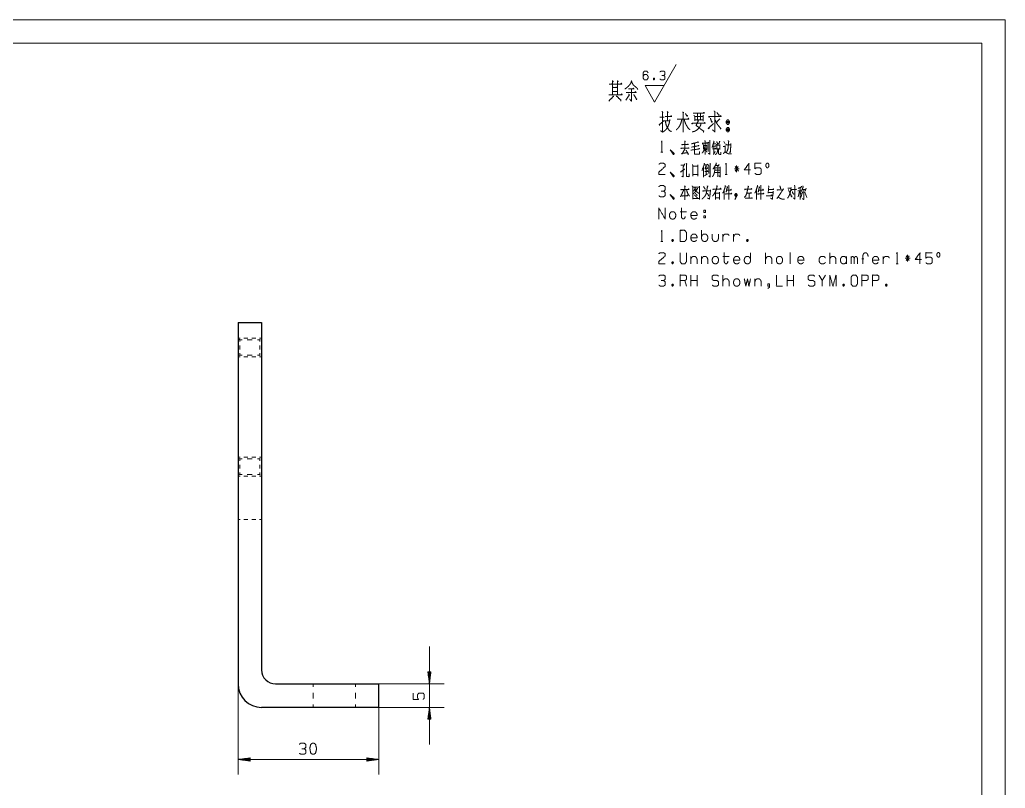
# Paper-space layout 'SHT2' of a CAD drawing. Header units: millimetres. Extents: x 0 to 420, y 0 to 297.
# Drawn here: x 210 to 420, y 133.2 to 297 of the extents above; entities that cross this region are included whole.
import ezdxf

# ---------------------------------------------------------------- set-up
doc = ezdxf.new("R2010")
doc.units = ezdxf.units.MM
doc.layers.add('101', color=7, linetype='Continuous', true_color=0xffffff)

psp = doc.layouts.new('SHT2')

# ---------------------------------------------------------------- linework, layer by layer
at = {"layer": '101', "color": 133, "linetype": 'Continuous', "lineweight": 18}
for p, q in [((420, 297), (0, 297)), ((420, 0), (420, 297)), ((415, 292), (25, 292)), ((415, 5), (415, 292))]:
    psp.add_line(p, q, dxfattribs=at)
at = {"layer": '101', "color": 43, "linetype": 'Continuous', "lineweight": 18}
for p, q in [((345.26, 279.45), (349.88, 287.45)), ((345.08, 284.54), (345.21, 284.21)), ((343.25, 282.95), (347.28, 282.95)), ((345.26, 279.45), (343.25, 282.95))]:
    psp.add_line(p, q, dxfattribs=at)
at = {"layer": '101', "color": 72, "linetype": 'Continuous', "lineweight": 18}
for p, q in [((346.42, 276.24), (347.32, 276.24)), ((347.32, 275.45), (348.46, 275.45)), ((357, 271.25), (357.14, 271.1)), ((360.03, 271.02), (360.24, 270.62)), ((355.71, 270.2), (356.38, 270.22)), ((356.06, 269.57), (356.38, 268.8)), ((356.66, 270.9), (356.8, 270.75)), ((356.71, 270.8), (356.71, 268.92)), ((359.89, 269.95), (360.21, 269.95)), ((346.63, 268.8), (347.06, 268.8)), ((355.71, 265.64), (355.71, 263.46)), ((356.27, 265.26), (356.27, 263.99)), ((356.39, 265.69), (356.57, 265.19)), ((357.03, 266.36), (357.28, 266.29)), ((358.14, 264.96), (359.24, 264.96)), ((358.25, 265.94), (358.94, 265.94)), ((359.02, 266.14), (358.69, 265.66)), ((363.28, 265.24), (362.27, 265.24)), ((363.1, 265.71), (362.45, 264.76)), ((362.45, 265.71), (363.12, 264.76)), ((362.76, 264.51), (362.76, 265.94)), ((355.9, 263.74), (356.55, 264.16)), ((358.11, 264.41), (359.22, 264.41)), ((360.29, 264.04), (360.72, 264.04)), ((351.66, 261.62), (351.84, 261.47)), ((351.75, 261.52), (351.75, 258.65)), ((360.13, 260.67), (360.13, 258.7)), ((366.96, 260.67), (366.96, 258.7)), ((373.67, 261.12), (374.34, 261.12)), ((375.79, 260.55), (376.55, 260.55)), ((376.12, 260.5), (375.86, 259.27)), ((376.26, 261.22), (376.26, 258.7)), ((376.69, 260.82), (377.47, 260.82)), ((377.54, 261.12), (377.36, 260.5)), ((376.3, 260.32), (376.51, 259.85)), ((376.78, 260.27), (376.46, 259.15)), ((376.71, 260.32), (376.85, 260.1)), ((377.29, 260.22), (377.7, 259.12)), ((350.73, 256.09), (352.05, 256.09)), ((355.78, 255.24), (355.78, 254.76)), ((355.78, 255.24), (356.11, 255.24)), ((355.28, 250.37), (355.28, 252.12)), ((349.03, 250.2), (349.19, 249.77)), ((359.83, 249.75), (359.83, 251.32)), ((362.11, 249.75), (362.11, 251.32)), ((364.97, 250.2), (365.13, 249.77)), ((346.63, 249.75), (347.06, 249.75)), ((353, 246.56), (353, 244.99)), ((355.28, 246.56), (355.28, 244.99)), ((359.83, 246.56), (361.16, 246.56)), ((368.94, 244.99), (368.94, 247.36)), ((374.16, 247.39), (374.16, 244.99)), ((382.6, 244.99), (382.6, 247.36)), ((386.2, 244.99), (386.2, 246.56)), ((387.15, 244.99), (387.15, 246.56)), ((389.85, 246.04), (389.43, 246.04)), ((393.98, 244.99), (393.98, 246.56)), ((399.7, 246.19), (398.69, 246.19)), ((399.52, 246.66), (398.87, 245.71)), ((398.87, 246.66), (399.54, 245.71)), ((399.19, 245.46), (399.19, 246.89)), ((349.03, 245.44), (349.19, 245.01)), ((396.72, 244.99), (397.14, 244.99)), ((353, 240.22), (353, 242.6)), ((354.35, 240.22), (354.35, 242.6)), ((359.83, 240.22), (359.83, 242.6)), ((366.66, 241.8), (366.66, 240.22)), ((373.49, 240.22), (373.49, 242.6)), ((374.84, 240.22), (374.84, 242.6)), ((381.67, 242.6), (380.99, 241.42)), ((349.03, 240.67), (349.19, 240.25)), ((352.07, 240.22), (351.74, 241.42)), ((354.35, 241.42), (353, 241.42)), ((374.84, 241.42), (373.49, 241.42)), ((385.46, 240.67), (385.62, 240.25)), ((394.56, 240.67), (394.72, 240.25))]:
    psp.add_line(p, q, dxfattribs=at)
at = {"layer": '101', "color": 251, "linetype": 'Continuous', "lineweight": 25}
for p, q in [((256.53, 232.47), (256.53, 155.47)), ((256.53, 232.47), (261.53, 232.47)), ((261.53, 232.47), (261.53, 158.47)), ((264.53, 155.47), (286.53, 155.47)), ((286.53, 150.47), (286.53, 155.47)), ((286.53, 150.47), (261.53, 150.47))]:
    psp.add_line(p, q, dxfattribs=at)
at = {"layer": '101', "color": 53, "linetype": 'Continuous', "lineweight": 18}
for p, q in [((256.53, 229.17), (256.94, 229.17)), ((256.61, 229.08), (256.53, 229.17)), ((256.88, 228.82), (256.79, 228.91)), ((257.78, 229.17), (258.61, 229.17)), ((259.44, 229.17), (260.28, 229.17)), ((261.11, 229.17), (261.53, 229.17)), ((261.26, 228.91), (261.18, 228.82)), ((261.53, 229.17), (261.44, 229.08)), ((257.41, 228.82), (256.88, 228.82)), ((259.56, 228.82), (258.49, 228.82)), ((261.18, 228.82), (260.64, 228.82)), ((256.53, 225.17), (256.61, 225.26)), ((256.53, 225.17), (256.94, 225.17)), ((256.79, 225.43), (256.88, 225.52)), ((256.88, 225.52), (257.41, 225.52)), ((257.78, 225.17), (258.61, 225.17)), ((258.49, 225.52), (259.56, 225.52)), ((259.44, 225.17), (260.28, 225.17)), ((260.64, 225.52), (261.18, 225.52)), ((261.11, 225.17), (261.53, 225.17)), ((261.18, 225.52), (261.26, 225.43)), ((261.44, 225.26), (261.53, 225.17)), ((256.61, 203.68), (256.53, 203.77)), ((256.53, 203.77), (256.94, 203.77)), ((257.78, 203.77), (258.61, 203.77)), ((259.44, 203.77), (260.28, 203.77)), ((261.11, 203.77), (261.53, 203.77)), ((261.53, 203.77), (261.44, 203.68)), ((256.88, 203.42), (256.79, 203.51)), ((257.41, 203.42), (256.88, 203.42)), ((259.56, 203.42), (258.49, 203.42)), ((261.18, 203.42), (260.64, 203.42)), ((261.26, 203.51), (261.18, 203.42)), ((256.53, 199.77), (256.61, 199.86)), ((256.53, 199.77), (256.94, 199.77)), ((256.79, 200.03), (256.88, 200.12)), ((256.88, 200.12), (257.41, 200.12)), ((257.78, 199.77), (258.61, 199.77)), ((258.49, 200.12), (259.56, 200.12)), ((259.44, 199.77), (260.28, 199.77)), ((260.64, 200.12), (261.18, 200.12)), ((261.11, 199.77), (261.53, 199.77)), ((261.18, 200.12), (261.26, 200.03)), ((261.44, 199.86), (261.53, 199.77)), ((256.53, 190.47), (256.94, 190.47)), ((257.78, 190.47), (258.61, 190.47)), ((259.44, 190.47), (260.28, 190.47)), ((261.11, 190.47), (261.53, 190.47)), ((272.53, 155.47), (272.53, 154.84)), ((281.53, 154.84), (281.53, 155.47)), ((272.53, 153.59), (272.53, 152.34)), ((281.53, 152.34), (281.53, 153.59)), ((272.53, 151.09), (272.53, 150.47)), ((281.53, 150.47), (281.53, 151.09))]:
    psp.add_line(p, q, dxfattribs=at)
at = {"layer": '101', "color": 22, "linetype": 'Continuous', "lineweight": 18}
for p, q in [((297.29, 142.53), (297.29, 163.41)), ((296.95, 158.01), (297.29, 155.47)), ((297.62, 158.01), (296.95, 158.01)), ((296.96, 158.01), (296.96, 157.98)), ((296.96, 158.01), (296.96, 157.98)), ((297.01, 158.01), (297.01, 157.59)), ((297.06, 158.01), (297.06, 157.21)), ((297.11, 158.01), (297.11, 156.82)), ((297.16, 158.01), (297.16, 156.43)), ((297.21, 158.01), (297.21, 156.05)), ((297.26, 158.01), (297.26, 155.66)), ((297.29, 155.47), (297.62, 158.01)), ((297.31, 158.01), (297.31, 155.66)), ((297.37, 158.01), (297.37, 156.05)), ((297.42, 158.01), (297.42, 156.43)), ((297.47, 158.01), (297.47, 156.82)), ((297.52, 158.01), (297.52, 157.21)), ((297.57, 158.01), (297.57, 157.59)), ((297.62, 158.01), (297.62, 157.98)), ((297.62, 158.01), (297.62, 157.98)), ((256.53, 155.47), (256.53, 136.2)), ((286.53, 155.47), (300.46, 155.47)), ((286.53, 150.47), (286.53, 136.2)), ((286.53, 150.47), (300.46, 150.47)), ((297.29, 150.47), (296.95, 147.93)), ((297.11, 147.93), (297.11, 149.12)), ((297.16, 147.93), (297.16, 149.5)), ((297.21, 147.93), (297.21, 149.89)), ((297.26, 147.93), (297.26, 150.28)), ((297.62, 147.93), (297.29, 150.47)), ((297.31, 147.93), (297.31, 150.28)), ((297.37, 147.93), (297.37, 149.89)), ((297.42, 147.93), (297.42, 149.5)), ((297.47, 147.93), (297.47, 149.12)), ((296.95, 147.93), (297.62, 147.93)), ((296.96, 147.93), (296.96, 147.96)), ((296.96, 147.93), (296.96, 147.96)), ((297.01, 147.93), (297.01, 148.35)), ((297.06, 147.93), (297.06, 148.73)), ((297.52, 147.93), (297.52, 148.73)), ((297.57, 147.93), (297.57, 148.35)), ((297.62, 147.93), (297.62, 147.96)), ((297.62, 147.93), (297.62, 147.96)), ((259.07, 139.71), (256.53, 139.37)), ((256.53, 139.37), (286.53, 139.37)), ((256.53, 139.37), (259.07, 139.04)), ((259.07, 139.4), (256.72, 139.4)), ((259.07, 139.35), (256.72, 139.35)), ((259.07, 139.45), (257.11, 139.45)), ((259.07, 139.3), (257.11, 139.3)), ((259.07, 139.5), (257.49, 139.5)), ((259.07, 139.25), (257.49, 139.25)), ((259.07, 139.55), (257.88, 139.55)), ((259.07, 139.2), (257.88, 139.2)), ((259.07, 139.6), (258.26, 139.6)), ((259.07, 139.14), (258.26, 139.14)), ((259.07, 139.65), (258.65, 139.65)), ((259.07, 139.09), (258.65, 139.09)), ((259.07, 139.7), (259.04, 139.7)), ((259.07, 139.7), (259.04, 139.7)), ((259.07, 139.04), (259.04, 139.04)), ((259.07, 139.04), (259.04, 139.04)), ((259.07, 139.04), (259.07, 139.71)), ((286.53, 139.37), (283.99, 139.71)), ((283.99, 139.71), (283.99, 139.04)), ((283.99, 139.7), (284.02, 139.7)), ((283.99, 139.7), (284.02, 139.7)), ((283.99, 139.65), (284.4, 139.65)), ((283.99, 139.6), (284.79, 139.6)), ((283.99, 139.55), (285.18, 139.55)), ((283.99, 139.5), (285.56, 139.5)), ((283.99, 139.45), (285.95, 139.45)), ((283.99, 139.4), (286.33, 139.4)), ((283.99, 139.04), (286.53, 139.37)), ((283.99, 139.35), (286.33, 139.35)), ((283.99, 139.3), (285.95, 139.3)), ((283.99, 139.25), (285.56, 139.25)), ((283.99, 139.2), (285.18, 139.2)), ((283.99, 139.14), (284.79, 139.14)), ((283.99, 139.09), (284.4, 139.09)), ((283.99, 139.04), (284.02, 139.04)), ((283.99, 139.04), (284.02, 139.04))]:
    psp.add_line(p, q, dxfattribs=at)
at = {"layer": '101', "color": 251, "linetype": 'Continuous', "lineweight": 25}
for centre, radius in [((264.53, 158.47), 3), ((261.53, 155.47), 5)]:
    psp.add_arc(centre, radius, 180, 270, dxfattribs=at)
at = {"layer": '101', "color": 43, "linetype": 'Continuous', "lineweight": 18}
for points, knots in [([(342.83, 284.93), (343.08, 285.31), (343.63, 285.31), (343.89, 284.93), (343.89, 284.56), (343.63, 284.19), (343.08, 284.19), (342.83, 284.56), (342.83, 285.68), (343.08, 286.06), (343.63, 286.06), (343.89, 285.68)], [0, 0, 0.076963, 0.169763, 0.248074, 0.312018, 0.39033, 0.48313, 0.560092, 0.751926, 0.828889, 0.921689, 1, 1]), ([(347.21, 285.13), (347.48, 285.31), (347.48, 285.88), (347.21, 286.06), (346.67, 286.06), (346.4, 285.88)], [0, 0, 0.153872, 0.429849, 0.583721, 0.846128, 1, 1]), ([(345.08, 284.21), (345.21, 284.21), (345.28, 284.38), (345.21, 284.54), (345.08, 284.54), (345.01, 284.38), (345.08, 284.21), (345.21, 284.54)], [0, 0, 0.093983, 0.236792, 0.365957, 0.45994, 0.589105, 0.731914, 1, 1]), ([(346.42, 284.36), (346.67, 284.19), (347.21, 284.19), (347.48, 284.36), (347.48, 284.93), (347.21, 285.13), (346.81, 285.13)], [0, 0, 0.12412, 0.343693, 0.472448, 0.703377, 0.836727, 1, 1])]:
    psp.add_open_spline(points, degree=1, knots=knots, dxfattribs=at)
at = {"layer": '101', "color": 72, "linetype": 'Continuous', "lineweight": 18}
for points, knots in [([(336.3, 284.01), (336.49, 283.86), (336.33, 283.71), (336.33, 284.01), (336.33, 281.01), (336.33, 283.3), (335.56, 283.3), (338.29, 283.3), (337.37, 283.3), (337.37, 283.98), (337.37, 281.01), (337.37, 282.59), (336.3, 282.59), (336.3, 281.73), (337.37, 281.73), (337.37, 281.01), (335.51, 281.01), (338.37, 281.01), (338.24, 281.2), (338.11, 281.01)], [0, 0, 0.009717, 0.01862, 0.030836, 0.152989, 0.24613, 0.277436, 0.388627, 0.426411, 0.453896, 0.574522, 0.638652, 0.681834, 0.716953, 0.760134, 0.789145, 0.864711, 0.9813, 0.99065, 1, 1]), ([(337.39, 283.79), (337.52, 283.9), (337.37, 284.01)], [0, 0, 0.471535, 1, 1]), ([(340.28, 284.01), (340.44, 283.86), (340.36, 283.9), (340.2, 283.45), (339.93, 283.08), (339.61, 282.74), (339.32, 282.48), (338.95, 282.25)], [0, 0, 0.086309, 0.12102, 0.309421, 0.490705, 0.673783, 0.828666, 1, 1]), ([(340.33, 283.79), (340.54, 283.49), (340.73, 283.11), (341.1, 282.78), (341.55, 282.4), (341.68, 282.29), (341.71, 282.29), (341.6, 282.14)], [0, 0, 0.16272, 0.348027, 0.570218, 0.82989, 0.906889, 0.918635, 1, 1]), ([(338.05, 283.3), (338.19, 283.49), (338.27, 283.3)], [0, 0, 0.529971, 1, 1]), ([(339.24, 281.5), (341.34, 281.5), (341.2, 281.73), (341.07, 281.43)], [0, 0, 0.780475, 0.877786, 1, 1]), ([(339.72, 282.25), (340.91, 282.25), (340.73, 282.44), (340.59, 282.25)], [0, 0, 0.707431, 0.863851, 1, 1]), ([(340.33, 282.25), (340.33, 279.66), (339.96, 280.08)], [0, 0, 0.823415, 1, 1]), ([(336.44, 280.79), (336.54, 280.6), (336.52, 280.68), (335.51, 279.66)], [0, 0, 0.125001, 0.171159, 1, 1]), ([(337.13, 280.79), (338.11, 279.81), (338.11, 280), (338.05, 279.66)], [0, 0, 0.723289, 0.821343, 1, 1]), ([(339.72, 281.16), (339.96, 280.9), (339.9, 281.01), (339.16, 279.85)], [0, 0, 0.190889, 0.257814, 1, 1]), ([(340.83, 281.09), (341.44, 280), (341.47, 280.15), (341.42, 279.93)], [0, 0, 0.764772, 0.858208, 1, 1]), ([(346.82, 277.47), (347.03, 277.25), (346.93, 277.4), (346.93, 273.05), (346.56, 273.35)], [0, 0, 0.058123, 0.092652, 0.910294, 1, 1]), ([(347.93, 277.47), (348.17, 277.25), (348.04, 277.32), (348.04, 275.49)], [0, 0, 0.141504, 0.207208, 1, 1]), ([(351.24, 277.32), (351.48, 277.21), (351.38, 277.25), (351.38, 273.01), (351.38, 275.82), (350.1, 275.82), (352.59, 275.82), (352.46, 276.01), (352.41, 275.82)], [0, 0, 0.022708, 0.032392, 0.397207, 0.639341, 0.748903, 0.963459, 0.983226, 1, 1]), ([(353.49, 277.1), (355.9, 277.1), (355.77, 277.29), (355.61, 277.1)], [0, 0, 0.835353, 0.914863, 1, 1]), ([(357.99, 277.55), (358.2, 277.29), (358.12, 277.44), (358.12, 273.09), (357.62, 273.54)], [0, 0, 0.060994, 0.091683, 0.877914, 1, 1]), ([(358.52, 277.25), (359, 276.61), (359.03, 276.72), (358.81, 276.76)], [0, 0, 0.706379, 0.80892, 1, 1]), ([(346.26, 274.77), (346.34, 274.44), (346.29, 274.62), (347.32, 275.52)], [0, 0, 0.181317, 0.283209, 1, 1]), ([(348.54, 275.71), (348.44, 275.19), (348.33, 274.77), (348.2, 274.44), (348.04, 274.06), (347.77, 273.69), (347.51, 273.39), (347.09, 273.09)], [0, 0, 0.172184, 0.309105, 0.425673, 0.556628, 0.704263, 0.832973, 1, 1]), ([(347.54, 276.35), (348.94, 276.35), (348.81, 276.61), (348.68, 276.39)], [0, 0, 0.716779, 0.866782, 1, 1]), ([(347.59, 275.3), (347.64, 275.04), (347.7, 274.74), (347.8, 274.4), (347.96, 274.06), (348.46, 273.35), (348.89, 273.16)], [0, 0, 0.101604, 0.217195, 0.351411, 0.492974, 0.824035, 1, 1]), ([(351.06, 275.64), (350.92, 275.11), (350.69, 274.51), (350.42, 274.06), (349.84, 273.5)], [0, 0, 0.214891, 0.471147, 0.678421, 1, 1]), ([(351.61, 275.67), (351.72, 275.26), (351.93, 274.74), (352.2, 274.25), (352.49, 273.8), (352.81, 273.57)], [0, 0, 0.172226, 0.401198, 0.625591, 0.842425, 1, 1]), ([(351.85, 277.02), (352.22, 276.39), (352.3, 276.54), (352.12, 276.61)], [0, 0, 0.665998, 0.819289, 1, 1]), ([(353.41, 274.92), (353.28, 274.77), (353.15, 274.92), (356.12, 274.92), (355.96, 275.11), (355.82, 274.85)], [0, 0, 0.051195, 0.102396, 0.861894, 0.924787, 1, 1]), ([(353.62, 276.61), (353.84, 276.42), (353.84, 275.45), (353.84, 275.64), (355.61, 275.64), (355.61, 275.37), (355.61, 276.69), (355.61, 276.39), (353.76, 276.39), (354.42, 276.39), (354.42, 277.06), (354.42, 275.64), (355.08, 275.64), (355.08, 277.02)], [0, 0, 0.024059, 0.106925, 0.122861, 0.273835, 0.296146, 0.407697, 0.433194, 0.590927, 0.647261, 0.70463, 0.825742, 0.882076, 1, 1]), ([(354.47, 275.52), (354.66, 275.37), (354.58, 275.45), (354.13, 274.47), (355.72, 273.24), (355.77, 273.35), (355.66, 273.05)], [0, 0, 0.061501, 0.089679, 0.366517, 0.885942, 0.917995, 1, 1]), ([(357.01, 276.35), (356.88, 276.2), (356.8, 276.39), (359.45, 276.39), (359.37, 276.57), (359.26, 276.39)], [0, 0, 0.057624, 0.116245, 0.879366, 0.937991, 1, 1]), ([(357.17, 276.01), (357.44, 275.15), (357.57, 275.26), (357.38, 275.45)], [0, 0, 0.673351, 0.803111, 1, 1]), ([(359.16, 275.86), (358.44, 275.11), (358.18, 275.67), (358.44, 275.04), (358.68, 274.66), (358.95, 274.32), (359.4, 273.8), (359.45, 273.8), (359.26, 273.72)], [0, 0, 0.248754, 0.397955, 0.56361, 0.670256, 0.773226, 0.939241, 0.951967, 1, 1]), ([(361.01, 275.64), (360.77, 275.64), (360.56, 275.34), (360.56, 275), (360.77, 274.7), (361.01, 274.7), (361.22, 275), (361.22, 275.34), (361.01, 275.64)], [0, 0, 0.091011, 0.231141, 0.359861, 0.499991, 0.591002, 0.731141, 0.859861, 1, 1]), ([(360.77, 275), (361.01, 275), (360.77, 275.34), (360.77, 275)], [0, 0, 0.241169, 0.658908, 1, 1]), ([(361.01, 275), (361.01, 275.34), (360.77, 275.34)], [0, 0, 0.585806, 1, 1]), ([(355.16, 274.81), (355.08, 274.51), (354.84, 274.02), (354.34, 273.54), (353.86, 273.24), (353.28, 273.09)], [0, 0, 0.114106, 0.313646, 0.571362, 0.778586, 1, 1]), ([(356.96, 274.1), (356.83, 273.76), (356.69, 273.87), (357.83, 274.85)], [0, 0, 0.178042, 0.263422, 1, 1]), ([(361.22, 273.72), (361.01, 274.06), (360.77, 274.06), (360.56, 273.72), (360.56, 273.42), (360.77, 273.09), (361.01, 273.09), (361.22, 273.42), (361.22, 273.72)], [0, 0, 0.1492, 0.238515, 0.387707, 0.5, 0.649192, 0.738507, 0.887707, 1, 1]), ([(361.01, 273.72), (360.77, 273.72), (361.01, 273.42), (361.01, 273.72)], [0, 0, 0.258816, 0.674596, 1, 1]), ([(360.77, 273.72), (360.77, 273.42), (361.01, 273.42)], [0, 0, 0.556988, 1, 1]), ([(346.71, 270.97), (346.85, 271.17), (346.85, 268.8)], [0, 0, 0.093493, 1, 1]), ([(351.72, 271.2), (351.84, 271.02), (351.75, 271.1), (351.75, 269.62), (350.89, 269.62), (352.64, 269.62), (352.55, 269.72), (352.44, 269.6)], [0, 0, 0.045416, 0.069978, 0.382578, 0.56613, 0.936976, 0.965261, 1, 1]), ([(354.51, 271.02), (354.6, 270.85), (354.54, 270.9), (353.11, 270.55), (353.76, 270.7), (353.76, 268.5), (353.8, 268.35), (353.89, 268.32), (354.84, 268.32), (354.84, 268.9)], [0, 0, 0.030685, 0.042094, 0.272773, 0.377788, 0.722123, 0.746244, 0.76062, 0.910005, 1, 1]), ([(355.95, 271.27), (356.02, 271.15), (356.02, 268.3)], [0, 0, 0.047969, 1, 1]), ([(357.07, 271.15), (357.07, 268.3), (356.75, 268.55)], [0, 0, 0.875674, 1, 1]), ([(357.86, 271.1), (358, 270.92), (357.93, 271), (357.56, 269.8), (357.81, 270.55), (358.34, 270.55)], [0, 0, 0.077475, 0.112961, 0.545477, 0.817422, 1, 1]), ([(358.51, 271.02), (358.74, 270.45), (358.79, 270.52), (358.65, 270.7)], [0, 0, 0.661507, 0.759637, 1, 1]), ([(359.1, 271.12), (359.18, 270.97), (359.15, 271.05), (358.94, 270.52)], [0, 0, 0.211483, 0.312208, 1, 1]), ([(360.93, 271.27), (361.07, 271.12), (361.04, 270.77), (361, 270.3), (360.93, 269.62), (360.79, 269.12), (360.63, 268.85)], [0, 0, 0.080841, 0.218777, 0.405553, 0.671679, 0.875425, 1, 1]), ([(348.72, 269.07), (349.32, 268.45), (349.18, 268.45), (348.58, 269.3), (349.32, 268.22), (349.48, 268.45), (348.58, 269.3)], [0, 0, 0.178024, 0.207055, 0.420793, 0.68903, 0.745609, 1, 1]), ([(351.01, 269.6), (350.94, 269.52), (350.89, 269.62)], [0, 0, 0.476595, 1, 1]), ([(351.72, 269.47), (351.17, 268.45), (351.01, 268.45), (352.27, 268.7), (351.98, 269.22), (352.42, 268.4), (352.44, 268.55), (352.41, 268.22)], [0, 0, 0.252062, 0.286561, 0.564061, 0.693381, 0.896344, 0.929101, 1, 1]), ([(351.24, 270.4), (351.15, 270.3), (351.1, 270.4), (352.48, 270.4), (352.39, 270.52), (352.32, 270.4)], [0, 0, 0.069442, 0.128329, 0.845633, 0.925285, 1, 1]), ([(353.02, 269.22), (354.86, 269.47), (354.79, 269.6), (354.68, 269.47)], [0, 0, 0.857794, 0.924194, 1, 1]), ([(353.13, 269.85), (354.7, 270.15), (354.6, 270.22), (354.47, 270.1)], [0, 0, 0.839681, 0.90778, 1, 1]), ([(355.99, 269.97), (355.92, 269.6), (355.88, 269.37), (355.81, 269.17), (355.63, 268.87), (355.55, 268.75), (355.4, 268.57)], [0, 0, 0.246542, 0.393695, 0.530753, 0.755724, 0.854628, 1, 1]), ([(355.58, 270.67), (355.53, 270.55), (355.44, 270.7), (356.52, 270.7), (356.45, 270.85), (356.39, 270.7)], [0, 0, 0.079268, 0.180911, 0.810336, 0.907135, 1, 1]), ([(355.58, 270.42), (355.69, 270.27), (355.69, 269.45)], [0, 0, 0.182116, 1, 1]), ([(356.38, 270.35), (356.38, 269.37), (356.22, 269.52)], [0, 0, 0.816829, 1, 1]), ([(357.59, 269.52), (358.34, 269.52), (358.23, 269.62), (358.14, 269.5)], [0, 0, 0.712982, 0.852971, 1, 1]), ([(357.68, 270.05), (358.32, 270.05), (358.23, 270.17), (358.16, 270.05)], [0, 0, 0.682012, 0.846078, 1, 1]), ([(357.91, 270.02), (357.91, 268.5), (357.82, 268.27), (358.18, 268.9)], [0, 0, 0.613735, 0.711022, 1, 1]), ([(358.72, 269.4), (358.72, 269.12), (358.65, 268.85), (358.55, 268.57), (358.42, 268.4), (358.19, 268.27)], [0, 0, 0.206835, 0.420395, 0.642086, 0.803265, 1, 1]), ([(358.48, 270.45), (358.57, 270.3), (358.57, 269.35), (358.57, 269.47), (359.15, 269.47), (359.15, 269.35), (359.15, 270.4), (359.15, 270.27), (358.55, 270.27)], [0, 0, 0.046636, 0.301095, 0.334581, 0.490815, 0.524301, 0.805547, 0.839027, 1, 1]), ([(358.92, 269.4), (358.92, 268.45), (358.99, 268.35), (359.13, 268.3), (359.4, 268.3), (359.4, 268.77)], [0, 0, 0.48406, 0.546462, 0.622876, 0.757965, 1, 1]), ([(360.28, 270.17), (360.28, 268.92), (360.26, 268.77), (360.12, 268.65), (359.92, 268.5)], [0, 0, 0.681077, 0.763374, 0.866216, 1, 1]), ([(360.33, 268.9), (360.45, 268.7), (360.63, 268.62), (360.82, 268.52), (361, 268.45), (361.19, 268.42), (361.44, 268.4), (361.69, 268.4)], [0, 0, 0.153705, 0.27919, 0.42209, 0.54757, 0.675691, 0.838258, 1, 1]), ([(360.47, 270.52), (360.58, 270.35), (361.5, 270.35)], [0, 0, 0.182106, 1, 1]), ([(361.51, 270.62), (361.46, 268.75), (361.19, 268.8)], [0, 0, 0.874237, 1, 1]), ([(346.18, 266.19), (346.49, 266.41), (347.18, 266.41), (347.52, 266.19), (347.52, 265.71), (346.16, 264.51), (346.18, 264.04), (347.52, 264.04)], [0, 0, 0.069694, 0.192978, 0.265273, 0.350228, 0.674739, 0.759753, 1, 1]), ([(350.78, 264.69), (350.92, 264.49), (350.85, 264.59), (351.72, 265.16)], [0, 0, 0.174083, 0.261125, 1, 1]), ([(351.03, 266.09), (350.99, 265.99), (350.9, 266.04), (351.65, 266.04)], [0, 0, 0.111652, 0.218549, 1, 1]), ([(351.68, 266.26), (351.35, 265.56), (351.35, 263.51), (351.1, 263.64)], [0, 0, 0.250158, 0.910682, 1, 1]), ([(351.97, 266.44), (352.14, 266.24), (352.05, 266.29), (352.05, 263.76), (352.07, 263.64), (352.23, 263.56), (352.64, 263.56), (352.64, 264.14)], [0, 0, 0.0639, 0.088211, 0.692696, 0.722917, 0.76502, 0.862347, 1, 1]), ([(353.36, 266.14), (353.43, 265.81), (353.43, 263.69), (353.43, 264.01), (354.52, 264.01), (354.52, 263.69), (354.52, 266.04), (354.52, 265.79), (353.45, 265.79)], [0, 0, 0.0422, 0.311817, 0.353052, 0.49209, 0.533326, 0.831489, 0.863208, 1, 1]), ([(355.37, 264.86), (355.92, 266.29), (355.83, 266.44), (355.81, 266.46)], [0, 0, 0.881771, 0.982319, 1, 1]), ([(355.95, 264.69), (356.62, 264.69), (356.52, 264.84), (356.45, 264.69)], [0, 0, 0.65771, 0.837617, 1, 1]), ([(356.29, 266.04), (356.02, 265.21), (356.48, 265.41)], [0, 0, 0.633567, 1, 1]), ([(356.04, 266.09), (356.64, 266.09), (356.57, 266.21), (356.48, 266.09)], [0, 0, 0.669472, 0.829452, 1, 1]), ([(356.71, 265.99), (356.82, 265.89), (356.82, 264.21)], [0, 0, 0.080061, 1, 1]), ([(357.15, 266.29), (357.15, 263.44), (356.82, 263.74)], [0, 0, 0.863559, 1, 1]), ([(357.96, 265.64), (358.09, 265.46), (358.09, 264.96), (358.07, 264.74), (358.05, 264.59), (358, 264.36), (357.93, 264.14), (357.84, 263.91), (357.75, 263.76), (357.61, 263.54)], [0, 0, 0.095685, 0.318938, 0.41971, 0.487153, 0.590365, 0.695671, 0.803607, 0.881348, 1, 1]), ([(358.39, 266.49), (358.44, 266.29), (357.73, 265.16)], [0, 0, 0.134731, 1, 1]), ([(358.11, 265.46), (359.27, 265.46), (359.27, 265.66), (359.27, 263.46), (358.99, 263.74)], [0, 0, 0.294508, 0.345002, 0.900412, 1, 1]), ([(358.64, 265.44), (358.72, 265.46), (358.72, 263.54)], [0, 0, 0.045542, 1, 1]), ([(360.36, 266.21), (360.51, 266.41), (360.51, 264.04)], [0, 0, 0.093489, 1, 1]), ([(365.73, 264.99), (364.39, 264.99), (365.39, 266.41), (365.39, 264.04)], [0, 0, 0.245868, 0.565295, 1, 1]), ([(366.65, 264.26), (366.98, 264.04), (367.67, 264.04), (368.01, 264.26), (368.01, 265.21), (367.67, 265.46), (366.98, 265.46), (366.65, 265.24), (366.65, 266.41), (368.01, 266.41)], [0, 0, 0.062226, 0.168341, 0.230572, 0.376815, 0.441269, 0.547383, 0.609609, 0.790489, 1, 1]), ([(369.21, 265.46), (369.43, 265.46), (369.65, 265.79), (369.65, 266.11), (369.43, 266.44), (369.21, 266.44), (368.98, 266.11), (368.98, 265.79), (369.21, 265.46)], [0, 0, 0.08568, 0.230398, 0.351588, 0.4963, 0.58198, 0.730392, 0.851582, 1, 1]), ([(348.72, 264.31), (349.32, 263.69), (349.18, 263.69), (348.58, 264.54), (349.32, 263.46), (349.48, 263.69), (348.58, 264.54)], [0, 0, 0.178024, 0.207055, 0.420793, 0.68903, 0.745609, 1, 1]), ([(347.18, 260.47), (347.52, 260.7), (347.52, 261.42), (347.18, 261.65), (346.49, 261.65), (346.16, 261.42)], [0, 0, 0.153872, 0.429851, 0.583723, 0.846122, 1, 1]), ([(346.18, 259.5), (346.49, 259.27), (347.18, 259.27), (347.52, 259.5), (347.52, 260.22), (347.18, 260.47), (346.67, 260.47)], [0, 0, 0.124124, 0.343691, 0.472447, 0.703379, 0.836733, 1, 1]), ([(351.51, 260.8), (351.4, 260.57), (351.31, 260.35), (351.22, 260.15), (351.1, 259.87), (350.99, 259.7), (350.9, 259.47), (350.76, 259.32)], [0, 0, 0.149555, 0.294902, 0.426369, 0.607682, 0.730711, 0.876058, 1, 1]), ([(350.92, 260.7), (350.89, 260.82), (352.6, 260.82), (352.55, 261), (352.44, 260.82)], [0, 0, 0.058201, 0.82639, 0.90832, 1, 1]), ([(352.05, 260.82), (352.14, 260.62), (352.2, 260.35), (352.3, 260.1), (352.41, 259.82), (352.57, 259.6), (352.74, 259.37)], [0, 0, 0.134413, 0.306578, 0.473533, 0.65472, 0.824116, 1, 1]), ([(353.27, 261.57), (353.41, 261.45), (353.41, 258.75), (353.41, 258.92), (354.86, 258.92), (354.86, 258.67), (354.86, 261.52), (354.86, 261.35), (353.41, 261.35)], [0, 0, 0.020431, 0.312718, 0.331662, 0.488565, 0.515627, 0.824153, 0.843098, 1, 1]), ([(353.87, 260.9), (354.33, 260.9), (354.45, 261.12), (354.26, 260.75), (354.01, 260.42), (353.8, 260.15), (353.52, 259.87)], [0, 0, 0.200769, 0.312943, 0.497487, 0.675941, 0.827673, 1, 1]), ([(353.87, 261.22), (353.99, 261.1), (353.94, 261.15), (353.61, 260.45)], [0, 0, 0.171541, 0.242619, 1, 1]), ([(353.84, 260.77), (354.05, 260.5), (354.35, 260.27), (354.6, 260.07), (354.83, 259.97)], [0, 0, 0.268927, 0.559588, 0.805959, 1, 1]), ([(356.47, 261.57), (356.66, 261.5), (356.55, 261.52), (356.39, 260.55), (356.29, 260.07), (356.2, 259.75), (355.97, 259.35), (355.65, 259.05), (355.4, 258.77)], [0, 0, 0.061342, 0.093412, 0.384203, 0.527462, 0.626599, 0.762382, 0.891103, 1, 1]), ([(355.71, 260.55), (355.62, 260.42), (355.53, 260.52), (357.15, 260.52), (357.21, 260.75), (356.98, 258.8), (356.57, 258.97)], [0, 0, 0.033647, 0.06298, 0.420375, 0.471182, 0.902729, 1, 1]), ([(355.71, 261.47), (356.06, 260.87), (356.08, 260.97), (356.04, 260.8)], [0, 0, 0.713162, 0.817166, 1, 1]), ([(358.48, 261.62), (358.67, 261.52), (358.6, 261.52), (358.44, 260.8), (358.05, 260), (357.82, 259.65), (357.58, 259.4)], [0, 0, 0.081233, 0.107498, 0.383273, 0.713762, 0.869318, 1, 1]), ([(357.84, 260.92), (357.77, 260.8), (357.66, 260.92), (359.43, 260.92), (359.31, 261.12), (359.18, 260.92)], [0, 0, 0.056416, 0.120823, 0.815214, 0.907603, 1, 1]), ([(360.33, 261.7), (360.36, 261.52), (360.12, 260.75), (360.03, 260.45), (359.92, 260.27), (359.8, 260.05)], [0, 0, 0.10108, 0.561696, 0.738768, 0.854618, 1, 1]), ([(360.7, 261.45), (360.82, 261.17), (360.75, 261.27), (360.51, 260.22)], [0, 0, 0.200655, 0.28214, 1, 1]), ([(360.63, 260.7), (361.62, 260.7), (361.55, 260.87), (361.46, 260.7)], [0, 0, 0.720078, 0.857385, 1, 1]), ([(361.02, 261.7), (361.16, 261.52), (361.09, 261.6), (361.09, 258.7)], [0, 0, 0.069694, 0.101621, 1, 1]), ([(365.15, 261.52), (365.31, 261.4), (365.25, 261.5), (364.9, 259.95), (364.69, 259.45), (364.4, 259.15)], [0, 0, 0.070722, 0.11028, 0.666019, 0.855882, 1, 1]), ([(364.63, 260.9), (364.55, 260.77), (364.44, 260.9), (366.01, 260.9), (365.89, 261.05), (365.8, 260.9)], [0, 0, 0.067787, 0.140366, 0.836836, 0.922922, 1, 1]), ([(367.16, 261.7), (367.19, 261.52), (366.95, 260.75), (366.86, 260.45), (366.75, 260.27), (366.63, 260.05)], [0, 0, 0.10108, 0.561695, 0.738767, 0.85463, 1, 1]), ([(367.53, 261.45), (367.65, 261.17), (367.58, 261.27), (367.34, 260.22)], [0, 0, 0.200655, 0.28214, 1, 1]), ([(367.46, 260.7), (368.45, 260.7), (368.38, 260.87), (368.29, 260.7)], [0, 0, 0.720068, 0.857373, 1, 1]), ([(367.85, 261.7), (367.99, 261.52), (367.92, 261.6), (367.92, 258.7)], [0, 0, 0.069694, 0.101621, 1, 1]), ([(369.52, 261.6), (369.68, 261.47), (369.61, 261.5), (369.47, 260.07), (369.49, 260.2), (370.55, 260.2), (370.57, 260.45), (370.37, 258.75), (369.95, 259)], [0, 0, 0.037815, 0.05183, 0.319487, 0.343084, 0.541302, 0.588145, 0.907967, 1, 1]), ([(369.58, 260.82), (370.65, 260.82), (370.55, 261), (370.48, 260.87)], [0, 0, 0.755864, 0.899327, 1, 1]), ([(371.52, 260.77), (371.43, 260.65), (371.39, 260.77), (372.67, 260.77), (372.74, 260.97), (371.62, 259.25), (371.34, 258.9), (371.64, 259.25), (371.89, 259.02), (372.24, 258.82), (372.65, 258.75), (372.98, 258.77)], [0, 0, 0.024601, 0.045475, 0.249979, 0.284068, 0.614009, 0.686315, 0.760441, 0.814183, 0.879453, 0.945886, 1, 1]), ([(371.98, 261.57), (372.14, 261.05), (372.15, 261.1), (372.08, 260.97)], [0, 0, 0.736145, 0.807302, 1, 1]), ([(374.36, 261.27), (374.24, 260.4), (374.2, 260.27), (374.13, 260.07), (374.08, 259.85), (373.99, 259.65), (373.92, 259.45), (373.83, 259.32), (373.74, 259.15), (373.6, 258.97)], [0, 0, 0.358965, 0.411738, 0.497901, 0.591803, 0.680622, 0.766791, 0.828974, 0.908612, 1, 1]), ([(373.78, 260.82), (374.5, 259.22), (374.52, 259.45)], [0, 0, 0.886128, 1, 1]), ([(374.57, 260.77), (374.48, 260.65), (374.45, 260.8), (375.53, 260.8), (375.44, 260.9), (375.37, 260.77)], [0, 0, 0.092072, 0.184776, 0.833326, 0.913609, 1, 1]), ([(375.01, 261.67), (375.15, 261.57), (375.15, 258.77), (374.85, 259.02)], [0, 0, 0.051476, 0.883808, 1, 1]), ([(376.55, 261.5), (376.55, 261.35), (375.86, 261.05)], [0, 0, 0.166324, 1, 1]), ([(376.85, 261.62), (376.94, 261.37), (376.55, 260.42)], [0, 0, 0.205295, 1, 1]), ([(377.06, 260.82), (377.06, 258.67), (376.78, 258.87)], [0, 0, 0.861258, 1, 1]), ([(348.72, 259.55), (349.32, 258.92), (349.18, 258.92), (348.58, 259.77), (349.32, 258.7), (349.48, 258.92), (348.58, 259.77)], [0, 0, 0.178024, 0.207055, 0.420793, 0.68903, 0.745609, 1, 1]), ([(351.15, 259.32), (351.08, 259.45), (352.35, 259.45), (352.25, 259.6), (352.16, 259.47)], [0, 0, 0.081928, 0.807887, 0.91267, 1, 1]), ([(353.78, 259.65), (354.33, 259.1), (354.37, 259.17), (354.28, 259.02)], [0, 0, 0.751272, 0.831517, 1, 1]), ([(353.94, 260), (354.29, 259.6), (354.33, 259.65), (354.26, 259.5)], [0, 0, 0.701531, 0.782038, 1, 1]), ([(356.47, 260.07), (356.78, 259.52), (356.8, 259.62), (356.71, 259.47)], [0, 0, 0.697428, 0.808893, 1, 1]), ([(358.26, 260.27), (358.26, 258.67), (358.26, 259.05), (359.13, 259.05), (359.13, 258.67), (359.13, 260.27), (359.13, 260.07), (358.23, 260.07)], [0, 0, 0.270387, 0.333757, 0.480115, 0.543485, 0.813872, 0.847669, 1, 1]), ([(360.51, 259.92), (360.47, 259.75), (360.38, 259.92), (361.71, 259.92), (361.62, 260.07), (361.58, 259.95)], [0, 0, 0.08908, 0.186892, 0.848313, 0.935187, 1, 1]), ([(362.68, 259.35), (362.53, 259.35), (362.38, 259.55), (362.38, 259.77), (362.53, 259.97), (362.68, 259.97), (362.84, 259.77), (362.84, 259.55), (362.38, 258.7)], [0, 0, 0.057357, 0.160985, 0.252235, 0.355869, 0.413226, 0.51687, 0.608121, 1, 1]), ([(362.68, 259.55), (362.68, 259.77), (362.53, 259.77)], [0, 0, 0.614035, 1, 1]), ([(362.53, 259.55), (362.68, 259.55), (362.53, 259.77), (362.53, 259.55)], [0, 0, 0.223714, 0.644092, 1, 1]), ([(365.02, 260.05), (365.89, 260.05), (365.82, 260.2), (365.71, 260.05), (365.41, 260.05), (365.41, 258.97), (364.56, 258.97), (366.14, 258.97), (365.98, 259.1), (365.89, 258.97)], [0, 0, 0.161343, 0.192235, 0.226456, 0.282437, 0.482695, 0.640742, 0.933793, 0.971482, 1, 1]), ([(367.34, 259.92), (367.3, 259.75), (367.21, 259.92), (368.54, 259.92), (368.45, 260.07), (368.41, 259.95)], [0, 0, 0.089077, 0.186896, 0.848318, 0.935189, 1, 1]), ([(369.21, 259.5), (369.12, 259.45), (369.03, 259.5), (370.27, 259.5), (370.18, 259.7), (370.07, 259.52)], [0, 0, 0.054467, 0.108954, 0.772865, 0.890202, 1, 1]), ([(374.61, 260.35), (374.87, 259.8), (374.92, 259.87)], [0, 0, 0.869265, 1, 1]), ([(346.18, 254.51), (346.18, 256.89), (347.52, 254.51), (347.52, 256.89)], [0, 0, 0.317574, 0.682426, 1, 1]), ([(351.81, 255.09), (351.72, 254.74), (351.52, 254.54), (351.28, 254.54), (351.06, 254.74), (350.99, 255.09), (350.99, 256.91)], [0, 0, 0.107408, 0.190397, 0.264027, 0.350759, 0.457003, 1, 1]), ([(355.78, 255.94), (355.78, 256.41), (356.11, 256.41), (356.11, 255.94), (355.78, 255.94)], [0, 0, 0.292918, 0.5, 0.792918, 1, 1]), ([(348.56, 254.81), (348.75, 254.59), (349, 254.51), (349.23, 254.51), (349.48, 254.59), (349.67, 254.81), (349.78, 255.14), (349.78, 255.49), (349.67, 255.79), (349.48, 256.01), (349.23, 256.09), (349, 256.09), (348.75, 256.01), (348.56, 255.79), (348.45, 255.49), (348.45, 255.14), (348.56, 254.81)], [0, 0, 0.063224, 0.118203, 0.167056, 0.222027, 0.285251, 0.357937, 0.43235, 0.5, 0.563224, 0.618195, 0.667048, 0.722027, 0.785251, 0.852901, 0.927315, 1, 1]), ([(354.22, 254.81), (354.03, 254.59), (353.78, 254.51), (353.55, 254.51), (353.31, 254.59), (353.11, 254.81), (353, 255.14), (353, 255.49), (353.11, 255.79), (353.31, 256.01), (353.55, 256.09), (353.78, 256.09), (354.03, 256.01), (354.22, 255.79), (354.33, 255.49), (354.33, 255.31), (353, 255.31)], [0, 0, 0.053947, 0.100852, 0.142537, 0.189449, 0.243397, 0.305417, 0.368912, 0.426635, 0.480583, 0.527495, 0.56918, 0.616085, 0.670032, 0.727758, 0.759505, 1, 1]), ([(356.11, 255.24), (356.11, 254.76), (355.78, 254.76)], [0, 0, 0.585825, 1, 1]), ([(346.71, 251.92), (346.85, 252.12), (346.85, 249.75)], [0, 0, 0.093493, 1, 1]), ([(350.73, 249.75), (351.72, 249.75), (352.07, 250.22), (352.07, 251.65), (351.72, 252.12), (350.73, 252.12), (350.73, 249.75)], [0, 0, 0.142139, 0.227162, 0.431792, 0.516813, 0.658952, 1, 1]), ([(349.03, 249.77), (349.19, 249.77), (349.28, 250), (349.19, 250.2), (349.03, 250.2), (348.95, 250), (349.03, 249.77), (349.19, 250.2)], [0, 0, 0.093981, 0.236785, 0.365948, 0.459929, 0.589102, 0.731915, 1, 1]), ([(354.22, 250.05), (354.03, 249.82), (353.78, 249.75), (353.55, 249.75), (353.31, 249.82), (353.11, 250.05), (353, 250.37), (353, 250.72), (353.11, 251.02), (353.31, 251.25), (353.55, 251.32), (353.78, 251.32), (354.03, 251.25), (354.22, 251.02), (354.33, 250.72), (354.33, 250.55), (353, 250.55)], [0, 0, 0.053947, 0.100852, 0.142537, 0.189449, 0.243397, 0.305417, 0.368912, 0.426635, 0.480583, 0.527495, 0.56918, 0.616085, 0.670032, 0.727758, 0.759505, 1, 1]), ([(355.28, 250.37), (355.39, 250.05), (355.58, 249.82), (355.83, 249.75), (356.06, 249.75), (356.31, 249.82), (356.5, 250.05), (356.61, 250.37), (356.61, 250.72), (356.5, 251.02), (356.31, 251.25), (356.06, 251.32), (355.83, 251.32), (355.58, 251.25), (355.39, 251.02), (355.28, 250.72)], [0, 0, 0.078529, 0.146836, 0.206226, 0.259007, 0.318406, 0.386713, 0.465242, 0.545638, 0.618727, 0.687034, 0.746433, 0.799214, 0.858604, 0.926911, 1, 1]), ([(357.56, 251.32), (357.56, 250.37), (357.66, 250.05), (357.86, 249.82), (358.11, 249.75), (358.34, 249.75), (358.58, 249.82), (358.78, 250.05), (358.88, 250.37), (358.88, 251.32)], [0, 0, 0.242013, 0.329103, 0.404857, 0.470732, 0.529268, 0.595143, 0.670897, 0.757987, 1, 1]), ([(359.83, 250.72), (359.94, 251.02), (360.13, 251.25), (360.38, 251.32), (360.72, 251.32), (360.97, 251.25), (361.16, 251.02)], [0, 0, 0.180185, 0.348582, 0.495019, 0.685189, 0.831603, 1, 1]), ([(362.11, 250.72), (362.22, 251.02), (362.41, 251.25), (362.66, 251.32), (362.99, 251.32), (363.24, 251.25), (363.44, 251.02)], [0, 0, 0.180191, 0.348587, 0.495, 0.685169, 0.831604, 1, 1]), ([(364.97, 249.77), (365.13, 249.77), (365.22, 250), (365.13, 250.2), (364.97, 250.2), (364.88, 250), (364.97, 249.77), (365.13, 250.2)], [0, 0, 0.093981, 0.236785, 0.365948, 0.459929, 0.589102, 0.731915, 1, 1]), ([(346.18, 247.14), (346.49, 247.36), (347.18, 247.36), (347.52, 247.14), (347.52, 246.66), (346.16, 245.46), (346.18, 244.99), (347.52, 244.99)], [0, 0, 0.069694, 0.192978, 0.265273, 0.350228, 0.674739, 0.759753, 1, 1]), ([(350.73, 247.36), (350.73, 245.46), (351.05, 244.99), (351.72, 244.99), (352.07, 245.46), (352.07, 247.36)], [0, 0, 0.33715, 0.438599, 0.557785, 0.66285, 1, 1]), ([(353, 245.96), (353.11, 246.26), (353.31, 246.49), (353.55, 246.56), (353.78, 246.56), (354.03, 246.49), (354.22, 246.26), (354.33, 245.96), (354.33, 244.99)], [0, 0, 0.107748, 0.208446, 0.296013, 0.373823, 0.461376, 0.562075, 0.669827, 1, 1]), ([(355.28, 245.96), (355.39, 246.26), (355.58, 246.49), (355.83, 246.56), (356.06, 246.56), (356.31, 246.49), (356.5, 246.26), (356.61, 245.96), (356.61, 244.99)], [0, 0, 0.107748, 0.208447, 0.296001, 0.373811, 0.461378, 0.562077, 0.669826, 1, 1]), ([(357.66, 245.29), (357.86, 245.06), (358.11, 244.99), (358.34, 244.99), (358.58, 245.06), (358.78, 245.29), (358.88, 245.61), (358.88, 245.96), (358.78, 246.26), (358.58, 246.49), (358.34, 246.56), (358.11, 246.56), (357.86, 246.49), (357.66, 246.26), (357.56, 245.96), (357.56, 245.61), (357.66, 245.29)], [0, 0, 0.063223, 0.118201, 0.167054, 0.222032, 0.285255, 0.357939, 0.432351, 0.5, 0.563223, 0.618201, 0.667054, 0.722032, 0.785255, 0.852904, 0.927316, 1, 1]), ([(360.91, 245.56), (360.82, 245.21), (360.63, 245.01), (360.38, 245.01), (360.17, 245.21), (360.1, 245.56), (360.1, 247.39)], [0, 0, 0.107411, 0.1904, 0.264018, 0.350759, 0.457003, 1, 1]), ([(363.33, 245.29), (363.14, 245.06), (362.89, 244.99), (362.66, 244.99), (362.41, 245.06), (362.22, 245.29), (362.11, 245.61), (362.11, 245.96), (362.22, 246.26), (362.41, 246.49), (362.66, 246.56), (362.89, 246.56), (363.14, 246.49), (363.33, 246.26), (363.44, 245.96), (363.44, 245.79), (362.11, 245.79)], [0, 0, 0.053947, 0.100859, 0.142544, 0.189449, 0.243396, 0.305418, 0.368913, 0.426639, 0.480586, 0.527491, 0.569176, 0.616088, 0.670035, 0.727759, 0.759506, 1, 1]), ([(365.71, 247.36), (365.71, 245.61), (365.61, 245.29), (365.41, 245.06), (365.16, 244.99), (364.93, 244.99), (364.69, 245.06), (364.49, 245.29), (364.39, 245.61), (364.39, 245.96), (364.49, 246.26), (364.69, 246.49), (364.93, 246.56), (365.16, 246.56), (365.41, 246.49), (365.61, 246.26), (365.71, 245.96)], [0, 0, 0.286725, 0.342739, 0.39146, 0.433822, 0.471469, 0.513837, 0.562558, 0.61857, 0.675915, 0.728047, 0.776768, 0.819136, 0.856783, 0.899144, 0.947866, 1, 1]), ([(368.94, 245.96), (369.05, 246.26), (369.24, 246.49), (369.49, 246.56), (369.72, 246.56), (369.97, 246.49), (370.16, 246.26), (370.27, 245.96), (370.27, 244.99)], [0, 0, 0.107747, 0.208444, 0.296011, 0.373819, 0.461386, 0.562083, 0.66983, 1, 1]), ([(371.32, 245.29), (371.52, 245.06), (371.76, 244.99), (371.99, 244.99), (372.24, 245.06), (372.44, 245.29), (372.54, 245.61), (372.54, 245.96), (372.44, 246.26), (372.24, 246.49), (371.99, 246.56), (371.76, 246.56), (371.52, 246.49), (371.32, 246.26), (371.22, 245.96), (371.22, 245.61), (371.32, 245.29)], [0, 0, 0.063224, 0.118203, 0.167056, 0.222027, 0.285251, 0.357937, 0.43235, 0.5, 0.563224, 0.618195, 0.667048, 0.722027, 0.785251, 0.852901, 0.927315, 1, 1]), ([(376.99, 245.29), (376.79, 245.06), (376.55, 244.99), (376.32, 244.99), (376.07, 245.06), (375.88, 245.29), (375.77, 245.61), (375.77, 245.96), (375.88, 246.26), (376.07, 246.49), (376.32, 246.56), (376.55, 246.56), (376.79, 246.49), (376.99, 246.26), (377.1, 245.96), (377.1, 245.79), (375.77, 245.79)], [0, 0, 0.053947, 0.100852, 0.142537, 0.189449, 0.243397, 0.305417, 0.368912, 0.426635, 0.480583, 0.527495, 0.56918, 0.616085, 0.670032, 0.727758, 0.759505, 1, 1]), ([(381.67, 245.29), (381.47, 245.06), (381.22, 244.99), (380.87, 244.99), (380.62, 245.06), (380.43, 245.29), (380.32, 245.61), (380.32, 245.96), (380.43, 246.26), (380.62, 246.49), (380.87, 246.56), (381.22, 246.56), (381.47, 246.49), (381.67, 246.26)], [0, 0, 0.075458, 0.141067, 0.230771, 0.29639, 0.371848, 0.458598, 0.547411, 0.628152, 0.70361, 0.769229, 0.858933, 0.924542, 1, 1]), ([(382.6, 245.96), (382.7, 246.26), (382.9, 246.49), (383.15, 246.56), (383.38, 246.56), (383.62, 246.49), (383.82, 246.26), (383.92, 245.96), (383.92, 244.99)], [0, 0, 0.107748, 0.208447, 0.296015, 0.373824, 0.461378, 0.562077, 0.669826, 1, 1]), ([(386.2, 245.96), (386.09, 246.26), (385.9, 246.49), (385.65, 246.56), (385.42, 246.56), (385.18, 246.49), (384.98, 246.26), (384.88, 245.96), (384.88, 245.61), (384.98, 245.29), (385.18, 245.06), (385.42, 244.99), (385.65, 244.99), (385.9, 245.06), (386.09, 245.29), (386.2, 245.61)], [0, 0, 0.073088, 0.141395, 0.200794, 0.253574, 0.312964, 0.381271, 0.454362, 0.534758, 0.613289, 0.681596, 0.740986, 0.793766, 0.853165, 0.921472, 1, 1]), ([(387.15, 246.09), (387.2, 246.36), (387.38, 246.54), (387.58, 246.54), (387.75, 246.36), (387.82, 246.09), (387.82, 244.99)], [0, 0, 0.118881, 0.224452, 0.306981, 0.412552, 0.533082, 1, 1]), ([(387.82, 246.09), (387.88, 246.36), (388.05, 246.54), (388.27, 246.54), (388.42, 246.36), (388.5, 246.09), (388.5, 244.99)], [0, 0, 0.118603, 0.223944, 0.313758, 0.413912, 0.534159, 1, 1]), ([(389.64, 244.99), (389.64, 246.56), (389.69, 246.91), (389.85, 247.19), (390.06, 247.34), (390.33, 247.34), (390.56, 247.19), (390.72, 246.91), (390.77, 246.56)], [0, 0, 0.423654, 0.518872, 0.604328, 0.674202, 0.745515, 0.819326, 0.904782, 1, 1]), ([(392.92, 245.29), (392.73, 245.06), (392.48, 244.99), (392.25, 244.99), (392.01, 245.06), (391.81, 245.29), (391.7, 245.61), (391.7, 245.96), (391.81, 246.26), (392.01, 246.49), (392.25, 246.56), (392.48, 246.56), (392.73, 246.49), (392.92, 246.26), (393.03, 245.96), (393.03, 245.79), (391.7, 245.79)], [0, 0, 0.053947, 0.100858, 0.142543, 0.189454, 0.243401, 0.30542, 0.368914, 0.426637, 0.480584, 0.527496, 0.56918, 0.616092, 0.670038, 0.727761, 0.759508, 1, 1]), ([(393.98, 245.96), (394.09, 246.26), (394.28, 246.49), (394.53, 246.56), (394.86, 246.56), (395.11, 246.49), (395.31, 246.26)], [0, 0, 0.180185, 0.348582, 0.495019, 0.685189, 0.831603, 1, 1]), ([(396.79, 247.16), (396.93, 247.36), (396.93, 244.99)], [0, 0, 0.093489, 1, 1]), ([(402.15, 245.94), (400.81, 245.94), (401.82, 247.36), (401.82, 244.99)], [0, 0, 0.245869, 0.565293, 1, 1]), ([(403.07, 245.21), (403.41, 244.99), (404.09, 244.99), (404.43, 245.21), (404.43, 246.16), (404.09, 246.41), (403.41, 246.41), (403.07, 246.19), (403.07, 247.36), (404.43, 247.36)], [0, 0, 0.062227, 0.168343, 0.23057, 0.376816, 0.441266, 0.547382, 0.609609, 0.790491, 1, 1]), ([(405.63, 246.41), (405.86, 246.41), (406.07, 246.74), (406.07, 247.06), (405.86, 247.39), (405.63, 247.39), (405.4, 247.06), (405.4, 246.74), (405.63, 246.41)], [0, 0, 0.085681, 0.230394, 0.351585, 0.496291, 0.581973, 0.730387, 0.851579, 1, 1]), ([(349.03, 245.01), (349.19, 245.01), (349.28, 245.24), (349.19, 245.44), (349.03, 245.44), (348.95, 245.24), (349.03, 245.01), (349.19, 245.44)], [0, 0, 0.093981, 0.236785, 0.365948, 0.459929, 0.589102, 0.731915, 1, 1]), ([(347.18, 241.42), (347.52, 241.65), (347.52, 242.37), (347.18, 242.6), (346.49, 242.6), (346.16, 242.37)], [0, 0, 0.153872, 0.429851, 0.583723, 0.846122, 1, 1]), ([(350.73, 240.22), (350.73, 242.6), (351.74, 242.6), (352.07, 242.37), (352.07, 241.65), (351.74, 241.42), (350.73, 241.42)], [0, 0, 0.400952, 0.571037, 0.639278, 0.761674, 0.829915, 1, 1]), ([(357.54, 240.45), (357.88, 240.22), (358.57, 240.22), (358.9, 240.47), (358.9, 241.17), (358.57, 241.42), (357.89, 241.42), (357.54, 241.65), (357.54, 242.37), (357.89, 242.6), (358.57, 242.6), (358.9, 242.37)], [0, 0, 0.068035, 0.184055, 0.25452, 0.372335, 0.4428, 0.555842, 0.62637, 0.748395, 0.818923, 0.931965, 1, 1]), ([(359.83, 241.2), (359.94, 241.5), (360.13, 241.72), (360.38, 241.8), (360.61, 241.8), (360.86, 241.72), (361.05, 241.5), (361.16, 241.2), (361.16, 240.22)], [0, 0, 0.107748, 0.208447, 0.296015, 0.373824, 0.461378, 0.562077, 0.669826, 1, 1]), ([(362.22, 240.52), (362.41, 240.3), (362.66, 240.22), (362.89, 240.22), (363.14, 240.3), (363.33, 240.52), (363.44, 240.85), (363.44, 241.2), (363.33, 241.5), (363.14, 241.72), (362.89, 241.8), (362.66, 241.8), (362.41, 241.72), (362.22, 241.5), (362.11, 241.2), (362.11, 240.85), (362.22, 240.52)], [0, 0, 0.063224, 0.118194, 0.167047, 0.222026, 0.28525, 0.357935, 0.432348, 0.499997, 0.563221, 0.6182, 0.667053, 0.722023, 0.785247, 0.852899, 0.927312, 1, 1]), ([(364.39, 241.8), (364.72, 240.22), (365.06, 241.8), (365.38, 240.22), (365.71, 241.8)], [0, 0, 0.250139, 0.500279, 0.74986, 1, 1]), ([(366.66, 241.2), (366.77, 241.5), (366.96, 241.72), (367.21, 241.8), (367.44, 241.8), (367.69, 241.72), (367.88, 241.5), (367.99, 241.2), (367.99, 240.22)], [0, 0, 0.107748, 0.208447, 0.296001, 0.373811, 0.461378, 0.562077, 0.669826, 1, 1]), ([(371.22, 242.6), (371.22, 240.22), (372.56, 240.22)], [0, 0, 0.638734, 1, 1]), ([(378.03, 240.45), (378.36, 240.22), (379.05, 240.22), (379.39, 240.47), (379.39, 241.17), (379.05, 241.42), (378.38, 241.42), (378.03, 241.65), (378.03, 242.37), (378.38, 242.6), (379.05, 242.6), (379.39, 242.37)], [0, 0, 0.068034, 0.184052, 0.254521, 0.372334, 0.442803, 0.555843, 0.626371, 0.748393, 0.818921, 0.931961, 1, 1]), ([(380.99, 240.22), (380.99, 241.42), (380.32, 242.6)], [0, 0, 0.469959, 1, 1]), ([(382.6, 240.22), (382.6, 242.6), (383.27, 240.22), (383.94, 242.6), (383.94, 240.22)], [0, 0, 0.245192, 0.499999, 0.754808, 1, 1]), ([(387.49, 240.22), (388.16, 240.22), (388.5, 240.7), (388.5, 242.12), (388.16, 242.6), (387.49, 242.6), (387.13, 242.12), (387.13, 240.7), (387.49, 240.22)], [0, 0, 0.102686, 0.191621, 0.409479, 0.498411, 0.601097, 0.691619, 0.909476, 1, 1]), ([(389.43, 240.22), (389.43, 242.6), (390.44, 242.6), (390.77, 242.37), (390.77, 241.65), (390.42, 241.42), (389.43, 241.42)], [0, 0, 0.401148, 0.571308, 0.639589, 0.762044, 0.832821, 1, 1]), ([(391.7, 240.22), (391.7, 242.6), (392.71, 242.6), (393.05, 242.37), (393.05, 241.65), (392.69, 241.42), (391.7, 241.42)], [0, 0, 0.401147, 0.571315, 0.639589, 0.762044, 0.832821, 1, 1]), ([(346.18, 240.45), (346.49, 240.22), (347.18, 240.22), (347.52, 240.45), (347.52, 241.17), (347.18, 241.42), (346.67, 241.42)], [0, 0, 0.124124, 0.343691, 0.472447, 0.703379, 0.836733, 1, 1]), ([(349.03, 240.25), (349.19, 240.25), (349.28, 240.47), (349.19, 240.67), (349.03, 240.67), (348.95, 240.47), (349.03, 240.25), (349.19, 240.67)], [0, 0, 0.093981, 0.236785, 0.365948, 0.459929, 0.589102, 0.731915, 1, 1]), ([(369.77, 240.22), (369.43, 240.22), (369.43, 240.7), (369.77, 240.7), (369.77, 240), (369.43, 239.75)], [0, 0, 0.148254, 0.357933, 0.506187, 0.815185, 1, 1]), ([(385.46, 240.25), (385.62, 240.25), (385.71, 240.47), (385.62, 240.67), (385.46, 240.67), (385.37, 240.47), (385.46, 240.25), (385.62, 240.67)], [0, 0, 0.093981, 0.236794, 0.365967, 0.459948, 0.589111, 0.731915, 1, 1]), ([(394.56, 240.25), (394.72, 240.25), (394.81, 240.47), (394.72, 240.67), (394.56, 240.67), (394.48, 240.47), (394.56, 240.25), (394.72, 240.67)], [0, 0, 0.093981, 0.236785, 0.365948, 0.459929, 0.589102, 0.731915, 1, 1]), ([(295.97, 152.15), (296.2, 152.48), (296.2, 153.17), (295.97, 153.51), (295.02, 153.51), (294.77, 153.17), (294.77, 152.48), (295, 152.15), (293.82, 152.15), (293.82, 153.51)], [0, 0, 0.062228, 0.168344, 0.230572, 0.376816, 0.441265, 0.54738, 0.609608, 0.79049, 1, 1]), ([(270.59, 141.67), (270.93, 141.89), (270.93, 142.62), (270.59, 142.84), (269.9, 142.84), (269.57, 142.62)], [0, 0, 0.153877, 0.429855, 0.583732, 0.846129, 1, 1]), ([(272.69, 140.47), (273.03, 140.72), (273.21, 141.42), (273.21, 141.89), (273.03, 142.62), (272.69, 142.84), (272.36, 142.84), (272.02, 142.62), (271.84, 141.89), (271.86, 141.42), (272.02, 140.72), (272.36, 140.47), (272.69, 140.47)], [0, 0, 0.067524, 0.18397, 0.260583, 0.380943, 0.446139, 0.500306, 0.565503, 0.685862, 0.762528, 0.878309, 0.945833, 1, 1]), ([(269.59, 140.69), (269.9, 140.47), (270.59, 140.47), (270.93, 140.69), (270.93, 141.42), (270.59, 141.67), (270.08, 141.67)], [0, 0, 0.124118, 0.343685, 0.472446, 0.703377, 0.836734, 1, 1])]:
    psp.add_open_spline(points, degree=1, knots=knots, dxfattribs=at)
at = {"layer": '101', "color": 53, "linetype": 'Continuous', "lineweight": 18}
for points in [[(256.88, 228.41), (256.88, 228.82)], [(256.88, 226.76), (256.88, 227.58)], [(261.18, 228.82), (261.18, 228.41)], [(261.18, 227.58), (261.18, 226.76)], [(256.88, 225.52), (256.88, 225.93)], [(261.18, 225.93), (261.18, 225.52)], [(256.88, 203.01), (256.88, 203.42)], [(256.88, 201.36), (256.88, 202.18)], [(261.18, 203.42), (261.18, 203.01)], [(261.18, 202.18), (261.18, 201.36)], [(256.88, 200.12), (256.88, 200.53)], [(261.18, 200.53), (261.18, 200.12)]]:
    psp.add_open_spline(points, degree=1, dxfattribs=at)

doc.saveas('drawing.dxf')
